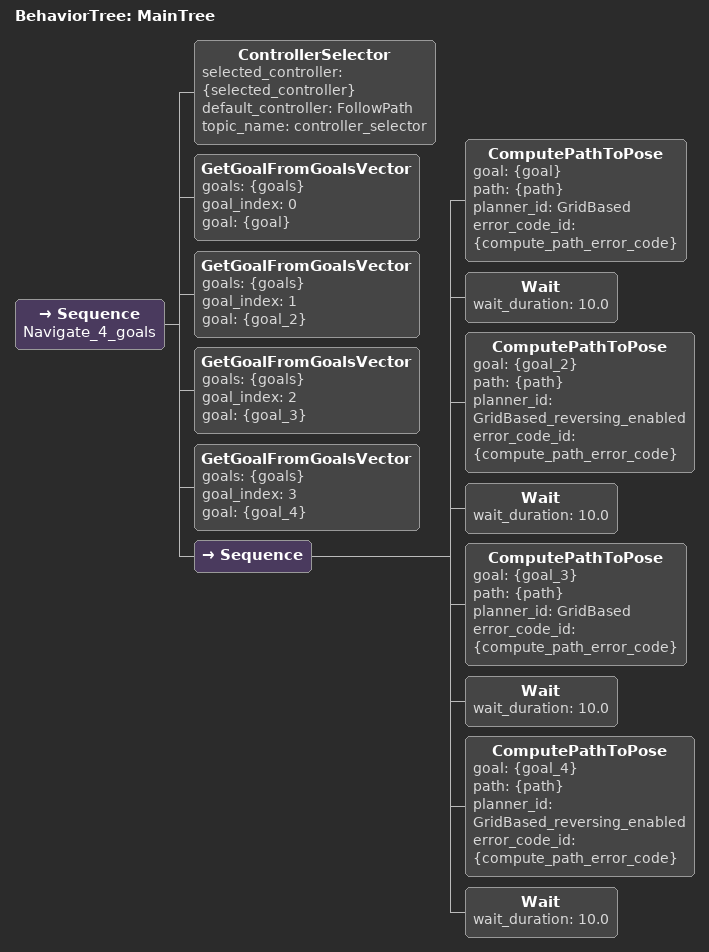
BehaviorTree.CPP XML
<root BTCPP_format="4" main_tree_to_execute="MainTree">
  <BehaviorTree ID="MainTree">
    <Sequence name="Navigate_4_goals">
      <ControllerSelector selected_controller="{selected_controller}" default_controller="FollowPath" topic_name="controller_selector"/>
      <!--PlannerSelector selected_planner="{selected_planner}" default_planner="GridBased" topic_name="planner_selector"/-->
      <!--SetBlackboard output_key="selected_planner" value="GridBased"/-->
      <GetGoalFromGoalsVector goals="{goals}" goal_index="0" goal="{goal}"/>
      <GetGoalFromGoalsVector goals="{goals}" goal_index="1" goal="{goal_2}"/>
      <GetGoalFromGoalsVector goals="{goals}" goal_index="2" goal="{goal_3}"/>
      <GetGoalFromGoalsVector goals="{goals}" goal_index="3" goal="{goal_4}"/>
      <Sequence>
        <ComputePathToPose goal="{goal}" path="{path}" planner_id="GridBased" error_code_id="{compute_path_error_code}"/>
        <Wait wait_duration="10.0"/>
        <ComputePathToPose goal="{goal_2}" path="{path}" planner_id="GridBased_reversing_enabled" error_code_id="{compute_path_error_code}"/>
        <Wait wait_duration="10.0"/>
        <ComputePathToPose goal="{goal_3}" path="{path}" planner_id="GridBased" error_code_id="{compute_path_error_code}"/>
        <Wait wait_duration="10.0"/>
        <ComputePathToPose goal="{goal_4}" path="{path}" planner_id="GridBased_reversing_enabled" error_code_id="{compute_path_error_code}"/>
        <Wait wait_duration="10.0"/>
      </Sequence>

    </Sequence>
  </BehaviorTree>
</root>
